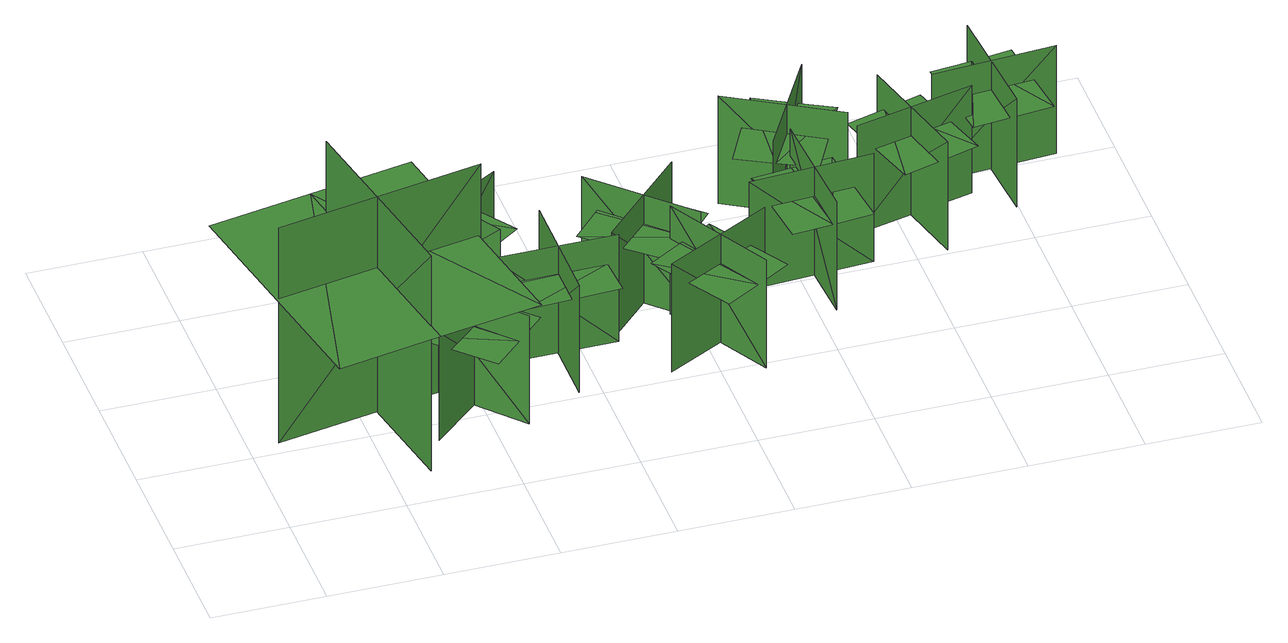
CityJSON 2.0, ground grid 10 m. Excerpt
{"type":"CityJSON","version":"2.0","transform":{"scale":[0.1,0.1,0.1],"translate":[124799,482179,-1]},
"CityObjects":{
"tree1":{"type":"SolitaryVegetationObject","geometry":[{"type":"MultiSurface","lod":"1","boundaries":[[[0,1,2]],[[0,2,3]],[[4,5,6]],[[4,6,7]],[[8,9,10]],[[8,10,11]],[[8,11,12]],[[8,12,13]]]}]},
"tree2":{"type":"SolitaryVegetationObject","geometry":[{"type":"MultiSurface","lod":"1","boundaries":[[[14,15,16]],[[14,16,17]],[[18,19,20]],[[18,20,21]],[[22,23,24]],[[22,24,25]],[[22,25,26]],[[22,26,27]]]}]},
"tree3":{"type":"SolitaryVegetationObject","geometry":[{"type":"MultiSurface","lod":"1","boundaries":[[[28,29,30]],[[28,30,31]],[[32,33,34]],[[32,34,35]],[[36,37,38]],[[36,38,39]],[[36,39,40]],[[36,40,41]]]}]},
"tree4":{"type":"SolitaryVegetationObject","geometry":[{"type":"MultiSurface","lod":"1","boundaries":[[[42,43,44]],[[42,44,45]],[[46,47,48]],[[46,48,49]],[[50,51,52]],[[50,52,53]],[[50,53,54]],[[50,54,55]]]}]},
"tree5":{"type":"SolitaryVegetationObject","geometry":[{"type":"MultiSurface","lod":"1","boundaries":[[[56,57,58]],[[56,58,59]],[[60,61,62]],[[60,62,63]],[[64,65,66]],[[64,66,67]],[[64,67,68]],[[64,68,69]]]}]},
"tree6":{"type":"SolitaryVegetationObject","geometry":[{"type":"MultiSurface","lod":"1","boundaries":[[[70,71,72]],[[70,72,73]],[[74,75,76]],[[74,76,77]],[[78,79,80]],[[78,80,81]],[[78,81,82]],[[78,82,83]]]}]},
"tree7":{"type":"SolitaryVegetationObject","geometry":[{"type":"MultiSurface","lod":"1","boundaries":[[[84,85,86]],[[84,86,87]],[[88,89,90]],[[88,90,91]],[[92,93,94]],[[92,94,95]],[[92,95,96]],[[92,96,97]]]}]},
"tree8":{"type":"SolitaryVegetationObject","geometry":[{"type":"MultiSurface","lod":"1","boundaries":[[[98,99,100]],[[98,100,101]],[[102,103,104]],[[102,104,105]],[[106,107,108]],[[106,108,109]],[[106,109,110]],[[106,110,111]]]}]},
"tree9":{"type":"SolitaryVegetationObject","geometry":[{"type":"MultiSurface","lod":"1","boundaries":[[[112,113,114]],[[112,114,115]],[[116,117,118]],[[116,118,119]],[[120,121,122]],[[120,122,123]],[[120,123,124]],[[120,124,125]]]}]},
"tree10":{"type":"SolitaryVegetationObject","geometry":[{"type":"MultiSurface","lod":"1","boundaries":[[[126,127,128]],[[126,128,129]],[[130,131,132]],[[130,132,133]],[[134,135,136]],[[134,136,137]],[[134,137,138]],[[134,138,139]]]}]}
},
"vertices":[
[25,110,6],[25,110,223],[209,145,223],[209,145,6],[98,213,6],[98,213,223],[132,36,223],[132,36,6],[93,240,152],[1,223,152],[43,2,152],[135,20,152],[227,37,152],[185,258,152],
[228,74,6],[155,154,6],[155,154,115],[228,74,115],[231,147,6],[231,147,115],[151,74,115],[151,74,6],[222,81,86],[248,107,86],[188,167,86],[162,142,86],[136,116,86],[196,56,86],
[184,286,7],[241,194,7],[241,194,116],[184,286,116],[168,215,7],[168,215,116],[260,272,116],[260,272,7],[189,278,87],[159,257,87],[207,187,87],[237,208,87],[266,228,87],[218,298,87],
[332,161,6],[223,160,6],[223,160,114],[332,161,114],[280,212,6],[280,212,114],[280,103,114],[280,103,6],[322,161,86],[321,197,86],[236,193,86],[238,157,86],[239,121,86],[324,125,86],
[406,173,3],[328,249,3],[328,249,112],[406,173,112],[404,246,3],[404,246,112],[328,168,112],[328,168,3],[399,180,83],[423,207,83],[360,263,83],[336,236,83],[311,209,83],[375,153,83],
[435,88,7],[383,183,7],[383,183,116],[435,88,116],[456,158,7],[456,158,116],[360,106,116],[360,106,7],[431,96,87],[462,115,87],[418,188,87],[387,169,87],[356,150,87],[400,77,87],
[515,150,5],[509,258,5],[509,258,114],[515,150,114],[564,205,5],[564,205,114],[455,198,114],[455,198,5],[515,159,85],[551,163,85],[542,248,85],[506,244,85],[470,240,85],[479,156,85],
[490,243,7],[544,338,7],[544,338,116],[490,243,116],[560,263,7],[560,263,116],[466,317,116],[466,317,7],[495,251,87],[527,235,87],[566,310,87],[534,327,87],[502,344,87],[463,268,87],
[599,307,6],[626,201,6],[626,201,115],[599,307,115],[562,244,6],[562,244,115],[668,270,115],[668,270,6],[602,297,86],[567,287,86],[591,206,86],[626,216,86],[660,226,86],[636,308,86],
[690,351,5],[698,242,5],[698,242,114],[690,351,114],[642,295,5],[642,295,114],[751,303,114],[751,303,5],[690,341,85],[654,337,85],[664,253,85],[700,257,85],[736,261,85],[726,346,85]
]}
